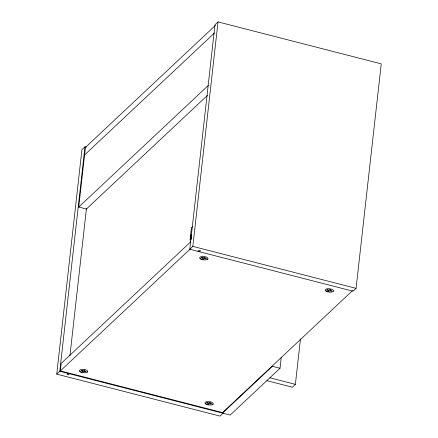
<?xml version="1.0" encoding="UTF-8"?>
<svg xmlns="http://www.w3.org/2000/svg" width="438" height="438" viewBox="0 0 438 438"><rect width="100%" height="100%" fill="white"/><g stroke="black" fill="none" stroke-linecap="round" stroke-linejoin="round"><path stroke-width="0.66" d="M191.603 237.095L191.494 236.553L190.968 237.002L190.798 238.54L191.171 238.184M223.03 413.242L219.98 416.1L56.748 374.134L81.928 149.654L84.972 146.796L86.297 147.135M56.748 374.134L59.792 371.276L84.972 146.796M352.574 290.575L222.575 412.607L60.362 370.904L61.205 363.392L190.705 241.825M207.426 95.402L86.39 209.025L78.736 207.054L85.426 147.425L215.425 25.393M69.932 355.744L86.439 208.576M189.791 249.244L214.97 24.758L218.02 21.9L381.252 63.866L356.072 288.346L353.028 291.204L189.791 249.244L192.84 246.38L218.02 21.9M59.792 371.276L230.169 415.076L280.035 368.265L281.256 357.413M266.835 380.66L292.338 387.214L295.387 384.356L300.484 338.913M191.625 235.814L191.017 236.553L191.171 235.19L191.652 234.773M87.321 372.136L87.655 371.747M207.568 259.252L207.902 258.863M212.808 404.394L213.142 404.006M333.055 291.511L333.389 291.122M191.247 238.507L190.514 239.214L190.995 234.943L191.559 234.412M84.583 154.942L214.582 32.91M78.736 207.054L208.242 85.487M192.359 226.78L191.433 227.645L190.026 240.172L191.411 238.874M60.362 370.904L190.36 248.872M67.956 373.373L66.937 374.326L68.47 374.72L69.483 373.767M197.954 251.341L198.967 250.388L200.5 250.777L199.482 251.735M222.52 413.111L272.387 366.299L280.035 368.265M192.84 246.38L356.072 288.346M269.879 377.797L295.387 384.356M327.547 291.79L325.439 290.624M202.06 259.531L199.952 258.365M207.294 404.674L205.192 403.507M81.807 372.415L79.705 371.249M81.501 370.269L81.096 370.652L82.886 371.112L82.169 371.78L83.193 372.043L83.904 371.375L85.695 371.835L86.105 371.451L84.315 370.991L85.027 370.324L84.003 370.061L83.291 370.729L81.501 370.269M201.748 257.385L201.343 257.768L203.133 258.228L202.422 258.896L203.44 259.159L204.157 258.491L205.942 258.951L206.353 258.568L204.562 258.108L205.274 257.44L204.25 257.177L203.539 257.845L201.748 257.385M206.988 402.527L206.583 402.911L208.373 403.371L207.656 404.039L208.68 404.301L209.391 403.633L211.182 404.093L211.592 403.71L209.802 403.25L210.514 402.582L209.49 402.319L208.778 402.987L206.988 402.527M327.235 289.644L326.83 290.027L328.62 290.487L327.909 291.155L328.927 291.418L329.644 290.75L331.435 291.21L331.84 290.827L330.049 290.367L330.761 289.699L329.737 289.436L329.026 290.104L327.235 289.644M80.636 371.966A4.161 1.692 6.4 0 0 87.584 371.884A4.161 1.692 6.4 0 0 82.574 369.305A4.161 1.692 6.4 0 0 80.636 371.966M200.883 259.082A4.161 1.692 6.4 0 0 207.836 259A4.161 1.692 6.4 0 0 202.821 256.422A4.161 1.692 6.4 0 0 200.883 259.082M206.123 404.225A4.161 1.692 6.4 0 0 213.071 404.143A4.161 1.692 6.4 0 0 208.061 401.564A4.161 1.692 6.4 0 0 206.123 404.225M326.37 291.341A4.161 1.692 6.4 0 0 333.323 291.259A4.161 1.692 6.4 0 0 328.308 288.686A4.161 1.692 6.4 0 0 326.37 291.341"/></g></svg>
